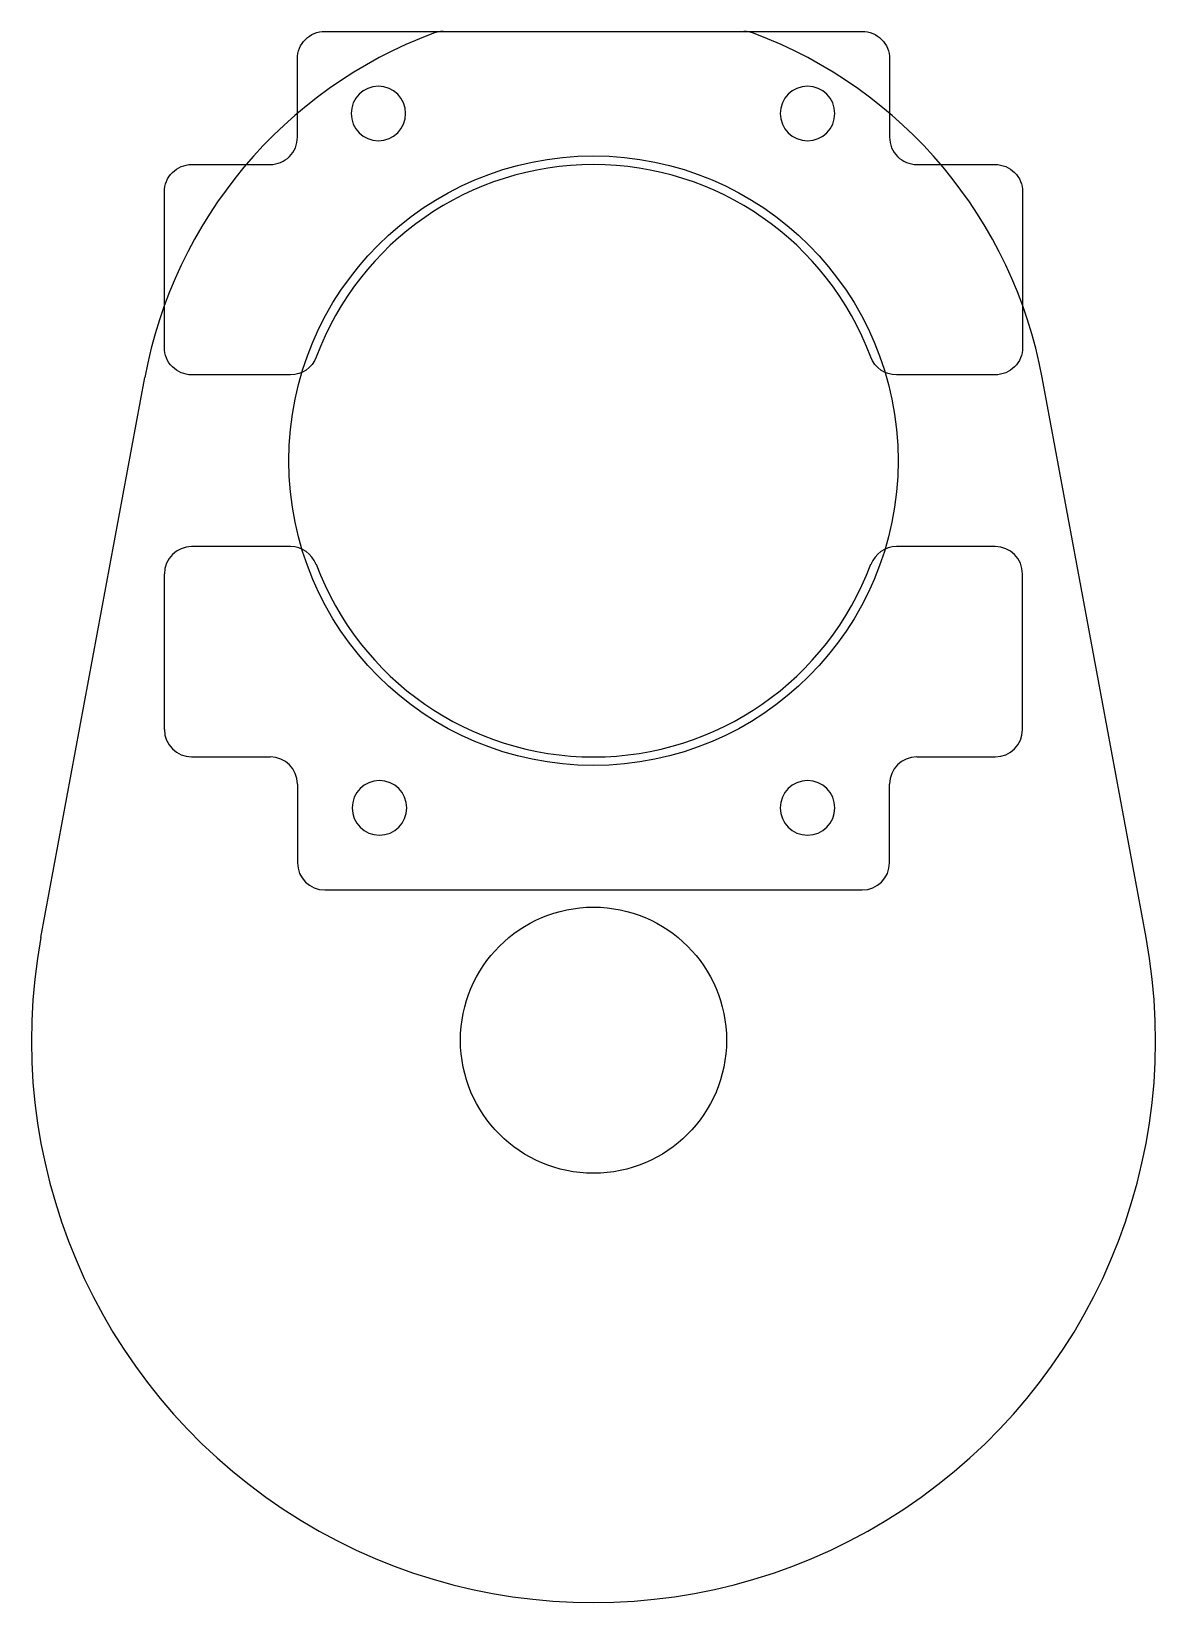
# Model space of a CAD drawing. Header units: inches. Extents: x -66 to 66, y -133 to 50.
import ezdxf

# ---------------------------------------------------------------- set-up
doc = ezdxf.new("R2010")
doc.units = ezdxf.units.IN
doc.header["$MEASUREMENT"] = 0
for name, color, linetype in [('bottomHalf', 7, 'Continuous'), ('mountingHoles', 7, 'Continuous'), ('shoe', 7, 'Continuous'), ('shoeHoles', 7, 'Continuous'), ('topHalf', 7, 'Continuous')]:
    doc.layers.add(name, color=color, linetype=linetype)

msp = doc.modelspace()

# ---------------------------------------------------------------- linework, layer by layer
at = {"layer": 'bottomHalf'}
for p, q in [((-35.3, -10), (-46.83, -10)), ((46.82, -10), (35.3, -10)), ((-50, -31.32), (-50, -13.18)), ((50, -31.32), (50, -13.18)), ((-46.83, -34.5), (-37.67, -34.5)), ((37.67, -34.5), (46.82, -34.5)), ((-34.5, -37.67), (-34.5, -46.83)), ((34.5, -46.83), (34.5, -37.67)), ((-31.32, -50), (31.32, -50))]:
    msp.add_line(p, q, dxfattribs=at)
for centre, radius, start, end in [((-46.83, -13.18), 3.17, 90, 180), ((-35.3, -13.18), 3.17, 20.4691, 90), ((35.3, -13.18), 3.17, 90, 159.5309), ((46.82, -13.18), 3.17, 0, 90), ((0, 0), 34.5, 200.4691, 339.5309), ((-46.83, -31.32), 3.17, 180, 270), ((46.82, -31.32), 3.17, 270, 0), ((-37.67, -37.67), 3.17, 0, 90), ((37.67, -37.67), 3.17, 90, 180), ((-31.32, -46.83), 3.17, 180, 270), ((31.32, -46.83), 3.17, 270, 0)]:
    msp.add_arc(centre, radius, start, end, dxfattribs=at)
at = {"layer": 'mountingHoles'}
for points in [[(-28.24, 40.44, 1), (-21.89, 40.44, 1)], [(21.77, 40.44, 1), (28.12, 40.44, 1)], [(-28.12, -40.44, 1), (-21.77, -40.44, 1)], [(21.77, -40.44, 1), (28.12, -40.44, 1)]]:
    msp.add_lwpolyline(points, format="xyb", close=True, dxfattribs=at)
at = {"layer": 'shoe'}
for p, q in [((-17.53, 50), (17.53, 50)), ((-64.4, -55.54), (-52.28, 9.71)), ((64.4, -55.54), (52.28, 9.71))]:
    msp.add_line(p, q, dxfattribs=at)
for centre, radius, start, end in [((0, 0), 53.17, 110.5282, 169.4792), ((-17.53, 46.82), 3.17, 90, 110.5282), ((17.53, 46.82), 3.17, 69.4718, 90), ((0, 0), 53.17, 10.5208, 69.4718), ((0, -67.5), 65.5, 169.4792, 10.5208)]:
    msp.add_arc(centre, radius, start, end, dxfattribs=at)
at = {"layer": 'shoeHoles'}
for centre, radius in [((0, 0), 35.5), ((0, -67.5), 15.5)]:
    msp.add_circle(centre, radius, dxfattribs=at)
at = {"layer": 'topHalf'}
msp.add_lwpolyline([(-35.3, 10), (-46.83, 10, -0.414214), (-50, 13.18), (-50, 31.32, -0.414214), (-46.83, 34.5), (-37.67, 34.5, 0.414214), (-34.5, 37.67), (-34.5, 46.82, -0.414214), (-31.32, 50), (31.32, 50, -0.414214), (34.5, 46.82), (34.5, 37.67, 0.414214), (37.67, 34.5), (46.82, 34.5, -0.414214), (50, 31.32), (50, 13.18, -0.414214), (46.82, 10), (35.3, 10, -0.31305), (32.32, 12.06, 0.694125), (-32.32, 12.06, -0.31305)], format="xyb", close=True, dxfattribs=at)

doc.saveas('drawing.dxf')
